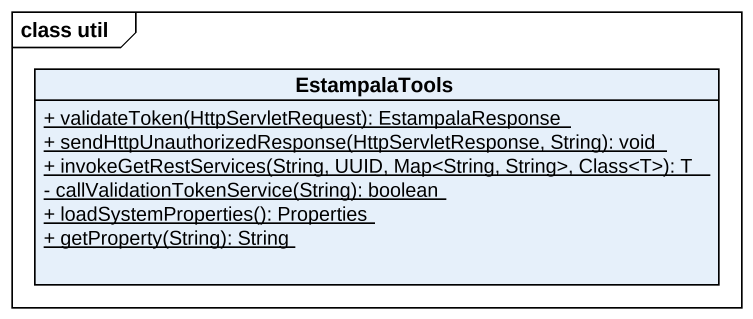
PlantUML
@startuml
mainframe class util
hide circle
hide empty members
skinparam classAttributeIconSize 0
class EstampalaTools {
  {static} + validateToken(HttpServletRequest): EstampalaResponse
  {static} + sendHttpUnauthorizedResponse(HttpServletResponse, String): void
  {static} + invokeGetRestServices(String, UUID, Map<String, String>, Class<T>): T
  {static} - callValidationTokenService(String): boolean
  {static} + loadSystemProperties(): Properties
  {static} + getProperty(String): String
}
@enduml
